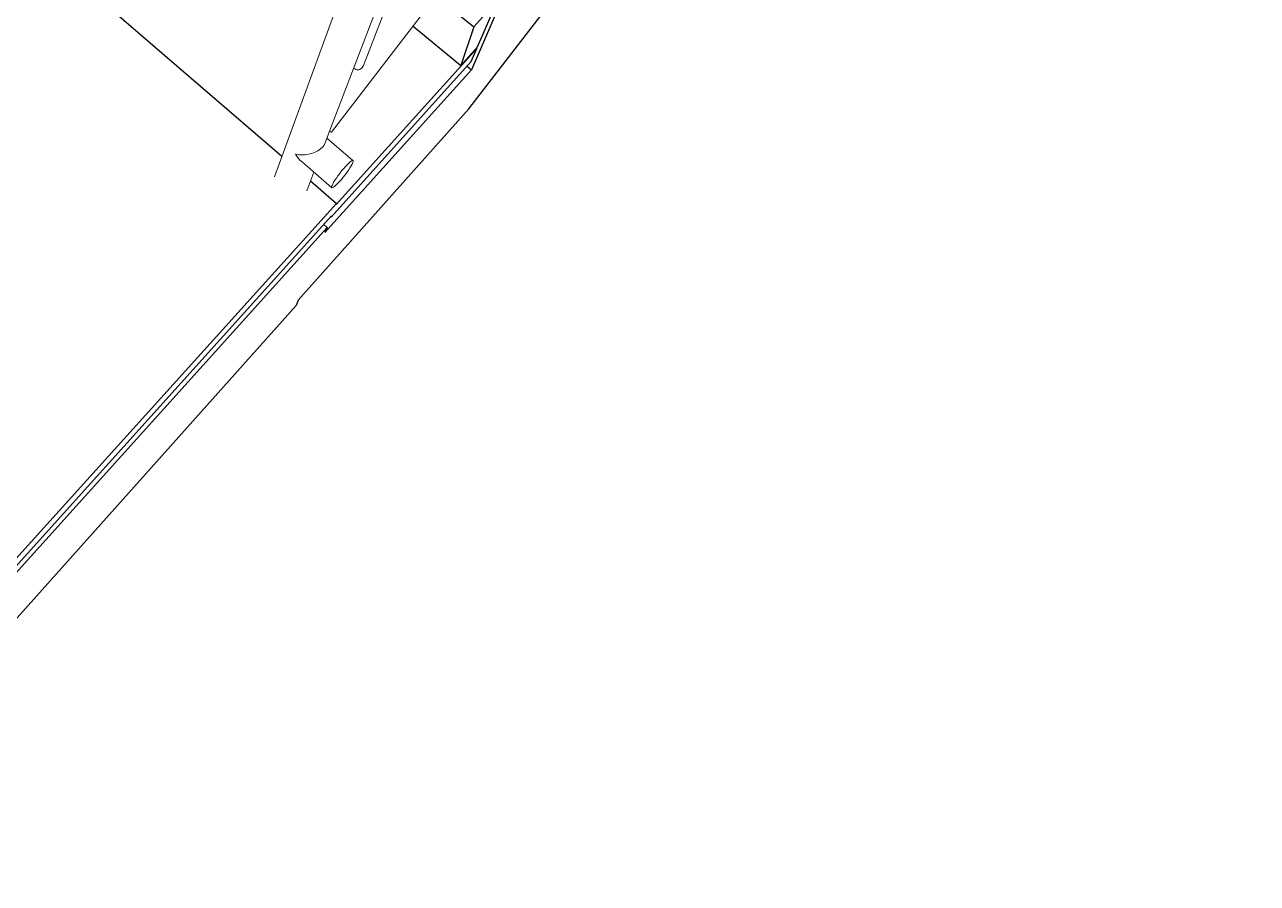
# Model space of a CAD drawing. Header units: millimetres. Extents: x 14140 to 38780, y -11415 to 1223.
# Drawn here: x 34342 to 37814, y -10479 to -8061 of the extents above; entities that cross this region are included whole.
import ezdxf

# ---------------------------------------------------------------- set-up
doc = ezdxf.new("R2010")
doc.units = ezdxf.units.MM
doc.header["$MEASUREMENT"] = 0
doc.layers.add('NewA-Ee_35_10-M_StairsInternal', color=7, linetype='Continuous')
doc.layers.add('NewA-Ss_25_15_60_05-M_BalustradeAndGuardingSystems', color=7, linetype='Continuous')

# ---------------------------------------------------------------- blocks, each defined once
blk = doc.blocks.new('Section Elem_10_2', base_point=(32826.8, -4960.2))
at = {"layer": 'NewA-Ee_35_10-M_StairsInternal', "linetype": 'Continuous'}
for p, q in [((33661.4, -7220.4), (35066.9, -8431.4)), ((35147.4, -8500.8), (35220.7, -8564)), ((35220.7, -8564), (33699.2, -10249.1)), ((35220.7, -8564), (35219.3, -8567.5)), ((35206.8, -8599), (33693.6, -10277.2)), ((35193.8, -8631.7), (33688.3, -10303.5)), ((35184.5, -8623.7), (35193.8, -8631.7)), ((35193.8, -8631.7), (35187.9, -8646.5)), ((35106.4, -8851.3), (33653, -10478.6)), ((35112.3, -8836.3), (35106.4, -8851.3))]:
    blk.add_line(p, q, dxfattribs=at)
blk = doc.blocks.new('Section Elem_11_2', base_point=(32826.8, -4960.2))
at = {"layer": 'NewA-Ee_35_10-M_StairsInternal', "linetype": 'Continuous'}
for p, q in [((35593.6, -8297.6), (37814.2, -5412.3)), ((35500.9, -7980.5), (35606.8, -8066.7)), ((35679.2, -8006.4), (35600.3, -8188.1)), ((35674.8, -7991.8), (35606.8, -8066.7)), ((35618, -8123.1), (35674.8, -7991.8)), ((35436.1, -8064.9), (35570.7, -8175.5)), ((35606.8, -8066.7), (35570.7, -8175.5)), ((35570.7, -8175.5), (35618, -8123.1)), ((35615.7, -8128.4), (35219.3, -8567.5)), ((35600, -8164.9), (35615.7, -8128.4)), ((35614.3, -8127.3), (35615.7, -8128.4)), ((35600.3, -8188.1), (35187.9, -8646.5)), ((35205.4, -8602.5), (35600, -8164.9)), ((35588.1, -8178.1), (35600.3, -8188.1)), ((35112.3, -8836.3), (35593.6, -8297.6)), ((35204.4, -8601.7), (35205.4, -8602.5)), ((35206.8, -8599), (35205.4, -8602.5))]:
    blk.add_line(p, q, dxfattribs=at)
blk = doc.blocks.new('Section Elem_14_2', base_point=(32826.8, -4960.2))
at = {"layer": 'NewA-Ss_25_15_60_05-M_BalustradeAndGuardingSystems', "color": 6, "linetype": 'Continuous', "lineweight": 13}
for p, q in [((37541.8, -5325.8), (35206.2, -8363.9)), ((35406.1, -7501), (35046, -8488.9)), ((35486.2, -7613.6), (35200.9, -8360.6)), ((35506.7, -7629.9), (35296.1, -8175.8)), ((35269.7, -8183.9), (35268.7, -8183)), ((35272, -8185.6), (35269.7, -8183.9)), ((35274.7, -8186.9), (35272, -8185.6)), ((35277.4, -8187.7), (35274.7, -8186.9)), ((35277.4, -8187.7), (35278.1, -8187.7)), ((35280.3, -8188), (35278.1, -8187.7)), ((35283.1, -8187.8), (35280.3, -8188)), ((35285.9, -8187), (35283.1, -8187.8)), ((35288.5, -8185.7), (35285.9, -8187)), ((35290.9, -8183.9), (35288.5, -8185.7)), ((35293, -8181.5), (35290.9, -8183.9)), ((35294.8, -8178.8), (35293, -8181.5)), ((35296.1, -8175.8), (35294.8, -8178.8)), ((35200.7, -8361.2), (35188.2, -8393.8)), ((35200.7, -8361.2), (35200.9, -8360.6)), ((35203.6, -8363), (35200.7, -8361.2)), ((35205.5, -8363.9), (35203.6, -8363)), ((35206.2, -8363.9), (35205.5, -8363.9)), ((35181, -8405.5), (35185.4, -8399.8)), ((35185.4, -8399.8), (35188.2, -8393.8)), ((35193.3, -8380.6), (35266.7, -8443.1)), ((35110.7, -8434.4), (35104.9, -8425.5)), ((35104.9, -8425.5), (35113.4, -8427.1)), ((35117.2, -8442.1), (35110.7, -8434.4)), ((35113.4, -8427.1), (35122.6, -8427.7)), ((35122.6, -8427.7), (35132.1, -8427.3)), ((35132.1, -8427.3), (35141.7, -8425.8)), ((35141.7, -8425.8), (35151.1, -8423.3)), ((35151.1, -8423.3), (35160, -8420)), ((35160, -8420), (35168.1, -8415.8)), ((35168.1, -8415.8), (35175.2, -8410.9)), ((35175.2, -8410.9), (35181, -8405.5)), ((35124.2, -8448.2), (35117.2, -8442.1)), ((35124.2, -8448.2), (35207.7, -8520)), ((35240.2, -8466.5), (35234.9, -8472.9)), ((35245.5, -8460.6), (35240.2, -8466.5)), ((35250.4, -8455.3), (35245.5, -8460.6)), ((35249.6, -8476.8), (35254.2, -8470.3)), ((35255, -8450.8), (35250.4, -8455.3)), ((35254.2, -8470.3), (35258.3, -8464.1)), ((35259, -8447.2), (35255, -8450.8)), ((35258.3, -8464.1), (35261.8, -8458.4)), ((35262.3, -8444.7), (35259, -8447.2)), ((35261.8, -8458.4), (35264.5, -8453.4)), ((35264.9, -8443.4), (35262.3, -8444.7)), ((35264.5, -8453.4), (35266.4, -8449.3)), ((35266.7, -8443.1), (35264.9, -8443.4)), ((35266.4, -8449.3), (35267.4, -8446.2)), ((35267.5, -8444.1), (35266.7, -8443.1)), ((35267.4, -8446.2), (35267.5, -8444.1)), ((35156.8, -8476.2), (35136.7, -8528.7)), ((35212.4, -8504.8), (35209.7, -8509.8)), ((35215.9, -8499.1), (35212.4, -8504.8)), ((35220, -8492.9), (35215.9, -8499.1)), ((35224.6, -8486.3), (35220, -8492.9)), ((35224, -8507.6), (35228.9, -8502.4)), ((35229.6, -8479.6), (35224.6, -8486.3)), ((35228.9, -8502.4), (35234.1, -8496.4)), ((35234.9, -8472.9), (35229.6, -8479.6)), ((35234.1, -8496.4), (35239.4, -8490.1)), ((35239.4, -8490.1), (35244.6, -8483.5)), ((35244.6, -8483.5), (35249.6, -8476.8)), ((35207.8, -8513.9), (35206.8, -8517)), ((35206.8, -8517), (35206.8, -8519.1)), ((35206.8, -8519.1), (35207.7, -8520)), ((35207.7, -8520), (35209.4, -8519.7)), ((35209.7, -8509.8), (35207.8, -8513.9)), ((35209.4, -8519.7), (35212, -8518.2)), ((35212, -8518.2), (35215.4, -8515.7)), ((35215.4, -8515.7), (35219.4, -8512.1)), ((35219.4, -8512.1), (35224, -8507.6))]:
    blk.add_line(p, q, dxfattribs=at)

msp = doc.modelspace()

# ---------------------------------------------------------------- block references
at = {"layer": 'NewA-Ee_35_10-M_StairsInternal', "lineweight": 0}
for name in ['Section Elem_11_2', 'Section Elem_10_2']:
    msp.add_blockref(name, (32826.8, -4960.2), dxfattribs=at)
at = {"layer": 'NewA-Ss_25_15_60_05-M_BalustradeAndGuardingSystems', "lineweight": 0}
msp.add_blockref('Section Elem_14_2', (32826.8, -4960.2), dxfattribs=at)

doc.saveas('drawing.dxf')
